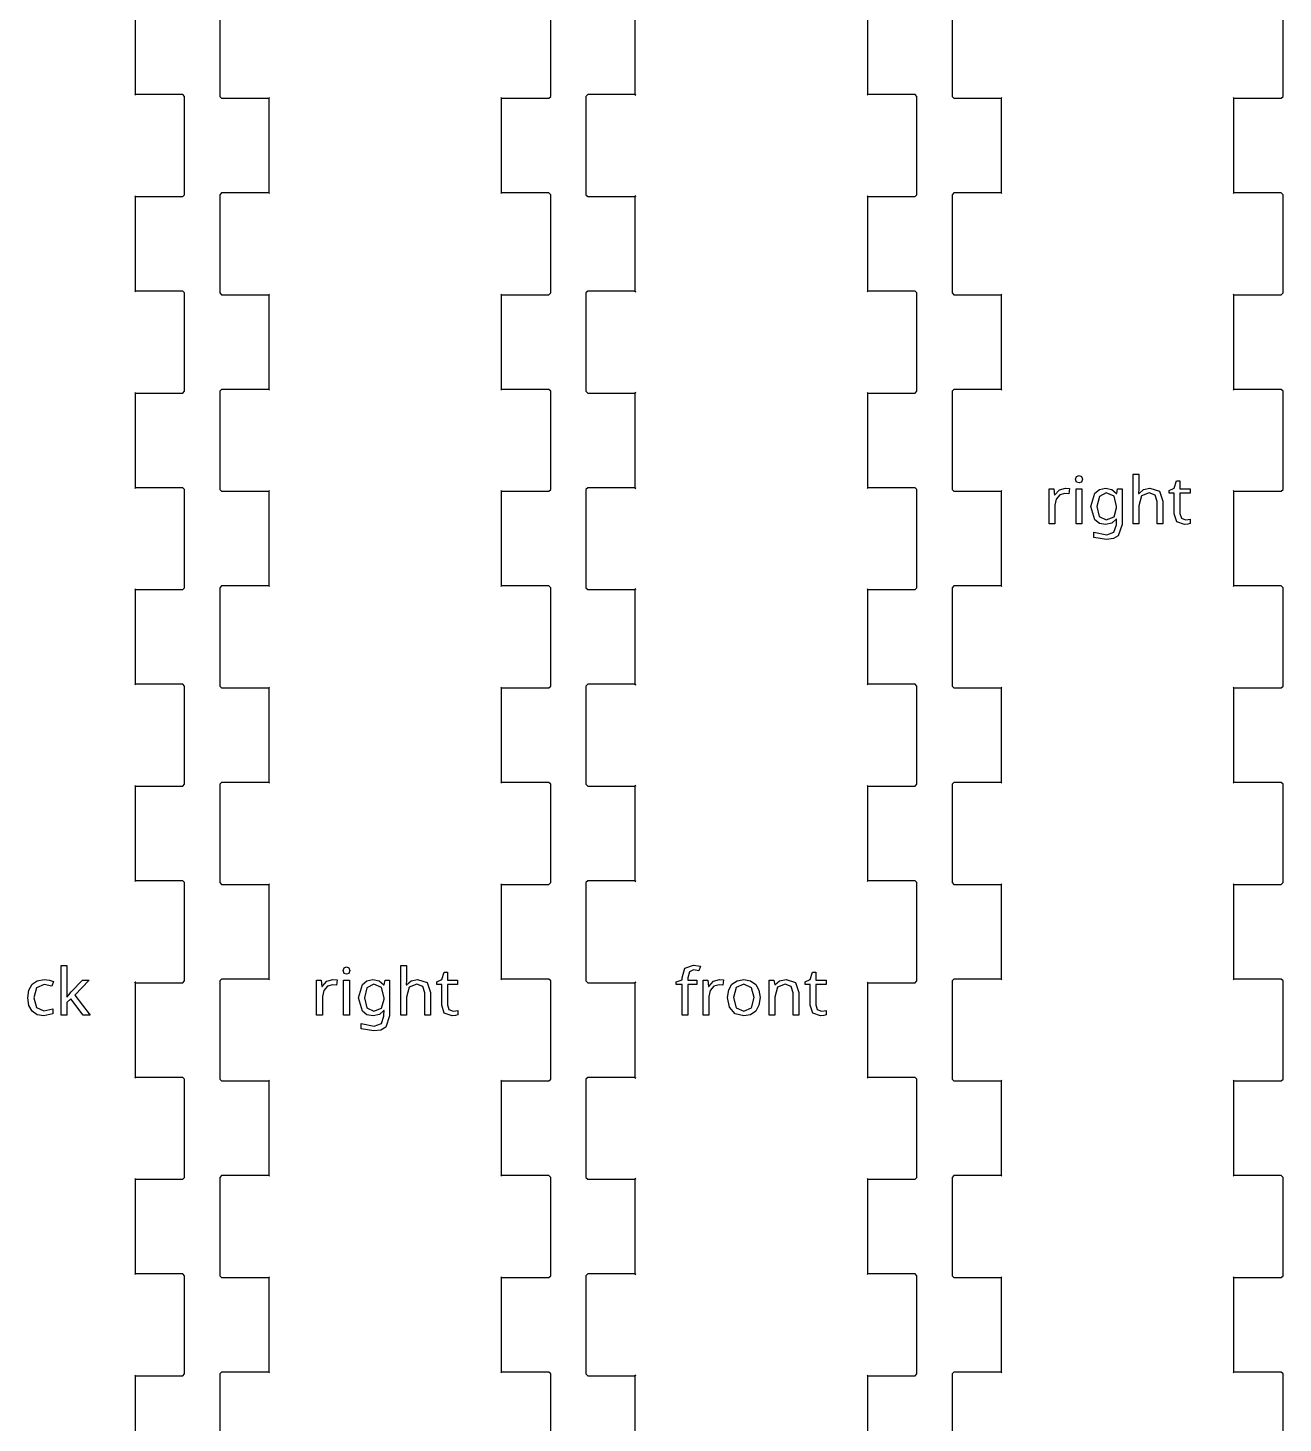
# Model space of a CAD drawing. Extents: x 9 to 592, y 22 to 392.
# Drawn here: x 381.3 to 457.9, y 221.5 to 306.7 of the extents above; entities that cross this region are included whole.
import ezdxf

# ---------------------------------------------------------------- set-up
doc = ezdxf.new("R2010")
doc.units = 0

msp = doc.modelspace()

# ---------------------------------------------------------------- linework, layer by layer
at = {"layer": 'Layer 1'}
for p, q in [((387.817, 302.596), (387.817, 308.376)), ((392.968, 308.486), (392.968, 302.486)), ((413.188, 302.486), (413.188, 308.486)), ((418.337757, 308.3756), (418.337757, 302.5956)), ((432.557756, 302.5956), (432.557756, 308.3756)), ((437.709, 308.486), (437.709, 302.486)), ((457.929, 302.486), (457.929, 308.486)), ((387.817, 302.596), (387.77575, 302.55475)), ((387.77575, 302.55475), (387.817, 302.596)), ((390.707, 302.596), (387.817, 302.596)), ((390.817, 302.486), (390.707, 302.596)), ((390.817, 296.486), (390.817, 302.486)), ((392.968, 302.486), (393.078, 302.376)), ((395.968, 302.376), (396.00925, 302.41725)), ((396.00925, 302.41725), (395.968, 302.376)), ((410.188, 302.376), (410.14675, 302.41725)), ((410.14675, 302.41725), (410.188, 302.376)), ((413.078, 302.376), (413.188, 302.486)), ((415.447756, 302.5956), (415.337756, 302.4856)), ((415.337756, 302.4856), (415.337756, 296.4856)), ((418.337757, 302.5956), (415.447756, 302.5956)), ((418.337757, 302.5956), (418.379007, 302.55435)), ((418.379007, 302.55435), (418.337757, 302.5956)), ((432.557756, 302.5956), (432.516506, 302.55435)), ((432.516506, 302.55435), (432.557756, 302.5956)), ((435.447756, 302.5956), (432.557756, 302.5956)), ((435.557756, 302.4856), (435.447756, 302.5956)), ((435.557756, 296.4856), (435.557756, 302.4856)), ((437.709, 302.486), (437.819, 302.376)), ((440.709, 302.376), (440.75025, 302.41725)), ((440.75025, 302.41725), (440.709, 302.376)), ((454.929, 302.376), (454.88775, 302.41725)), ((454.88775, 302.41725), (454.929, 302.376)), ((457.819, 302.376), (457.929, 302.486)), ((393.078, 302.376), (395.968, 302.376)), ((395.968, 302.376), (395.968, 296.596)), ((410.188, 296.596), (410.188, 302.376)), ((410.188, 302.376), (413.078, 302.376)), ((437.819, 302.376), (440.709, 302.376)), ((440.709, 302.376), (440.709, 296.596)), ((454.929, 296.596), (454.929, 302.376)), ((454.929, 302.376), (457.819, 302.376)), ((390.707, 296.376), (390.817, 296.486)), ((393.078, 296.596), (392.968, 296.486)), ((392.968, 296.486), (392.968, 290.486)), ((395.968, 296.596), (393.078, 296.596)), ((395.968, 296.596), (396.00925, 296.55475)), ((396.00925, 296.55475), (395.968, 296.596)), ((410.188, 296.596), (410.14675, 296.55475)), ((410.14675, 296.55475), (410.188, 296.596)), ((413.078, 296.596), (410.188, 296.596)), ((413.188, 296.486), (413.078, 296.596)), ((413.188, 290.486), (413.188, 296.486)), ((415.337756, 296.4856), (415.447756, 296.3756)), ((435.447756, 296.3756), (435.557756, 296.4856)), ((437.819, 296.596), (437.709, 296.486)), ((437.709, 296.486), (437.709, 290.486)), ((440.709, 296.596), (437.819, 296.596)), ((440.709, 296.596), (440.75025, 296.55475)), ((440.75025, 296.55475), (440.709, 296.596)), ((454.929, 296.596), (454.88775, 296.55475)), ((454.88775, 296.55475), (454.929, 296.596)), ((457.819, 296.596), (454.929, 296.596)), ((457.929, 296.486), (457.819, 296.596)), ((457.929, 290.486), (457.929, 296.486)), ((387.817, 296.376), (387.77575, 296.41725)), ((387.77575, 296.41725), (387.817, 296.376)), ((387.817, 290.596), (387.817, 296.376)), ((387.817, 296.376), (390.707, 296.376)), ((415.447756, 296.3756), (418.337757, 296.3756)), ((418.337757, 296.3756), (418.379007, 296.41685)), ((418.379007, 296.41685), (418.337757, 296.3756)), ((418.337757, 296.3756), (418.337757, 290.5956)), ((432.557756, 296.3756), (432.516506, 296.41685)), ((432.516506, 296.41685), (432.557756, 296.3756)), ((432.557756, 290.5956), (432.557756, 296.3756)), ((432.557756, 296.3756), (435.447756, 296.3756)), ((387.817, 290.596), (387.77575, 290.55475)), ((387.77575, 290.55475), (387.817, 290.596)), ((390.707, 290.596), (387.817, 290.596)), ((390.817, 290.486), (390.707, 290.596)), ((390.817, 284.486), (390.817, 290.486)), ((392.968, 290.486), (393.078, 290.376)), ((413.078, 290.376), (413.188, 290.486)), ((415.447756, 290.5956), (415.337756, 290.4856)), ((415.337756, 290.4856), (415.337756, 284.4856)), ((418.337757, 290.5956), (415.447756, 290.5956)), ((418.337757, 290.5956), (418.379007, 290.55435)), ((418.379007, 290.55435), (418.337757, 290.5956)), ((432.557756, 290.5956), (432.516506, 290.55435)), ((432.516506, 290.55435), (432.557756, 290.5956)), ((435.447756, 290.5956), (432.557756, 290.5956)), ((435.557756, 290.4856), (435.447756, 290.5956)), ((435.557756, 284.4856), (435.557756, 290.4856)), ((437.709, 290.486), (437.819, 290.376)), ((457.819, 290.376), (457.929, 290.486)), ((393.078, 290.376), (395.968, 290.376)), ((395.968, 290.376), (396.00925, 290.41725)), ((396.00925, 290.41725), (395.968, 290.376)), ((395.968, 290.376), (395.968, 284.596)), ((410.188, 290.376), (410.14675, 290.41725)), ((410.14675, 290.41725), (410.188, 290.376)), ((410.188, 284.596), (410.188, 290.376)), ((410.188, 290.376), (413.078, 290.376)), ((437.819, 290.376), (440.709, 290.376)), ((440.709, 290.376), (440.75025, 290.41725)), ((440.75025, 290.41725), (440.709, 290.376)), ((440.709, 290.376), (440.709, 284.596)), ((454.929, 290.376), (454.88775, 290.41725)), ((454.88775, 290.41725), (454.929, 290.376)), ((454.929, 284.596), (454.929, 290.376)), ((454.929, 290.376), (457.819, 290.376)), ((393.078, 284.596), (392.968, 284.486)), ((395.968, 284.596), (393.078, 284.596)), ((395.968, 284.596), (396.00925, 284.55475)), ((396.00925, 284.55475), (395.968, 284.596)), ((410.188, 284.596), (410.14675, 284.55475)), ((410.14675, 284.55475), (410.188, 284.596)), ((413.078, 284.596), (410.188, 284.596)), ((413.188, 284.486), (413.078, 284.596)), ((437.819, 284.596), (437.709, 284.486)), ((440.709, 284.596), (437.819, 284.596)), ((440.709, 284.596), (440.75025, 284.55475)), ((440.75025, 284.55475), (440.709, 284.596)), ((454.929, 284.596), (454.88775, 284.55475)), ((454.88775, 284.55475), (454.929, 284.596)), ((457.819, 284.596), (454.929, 284.596)), ((457.929, 284.486), (457.819, 284.596)), ((387.817, 284.376), (387.77575, 284.41725)), ((387.77575, 284.41725), (387.817, 284.376)), ((387.817, 278.596), (387.817, 284.376)), ((387.817, 284.376), (390.707, 284.376)), ((390.707, 284.376), (390.817, 284.486)), ((392.968, 284.486), (392.968, 278.486)), ((413.188, 278.486), (413.188, 284.486)), ((415.337756, 284.4856), (415.447756, 284.3756)), ((415.447756, 284.3756), (418.337757, 284.3756)), ((418.337757, 284.3756), (418.379007, 284.41685)), ((418.379007, 284.41685), (418.337757, 284.3756)), ((418.337757, 284.3756), (418.337757, 278.5956)), ((432.557756, 284.3756), (432.516506, 284.41685)), ((432.516506, 284.41685), (432.557756, 284.3756)), ((432.557756, 278.5956), (432.557756, 284.3756)), ((432.557756, 284.3756), (435.447756, 284.3756)), ((435.447756, 284.3756), (435.557756, 284.4856)), ((437.709, 284.486), (437.709, 278.486)), ((457.929, 278.486), (457.929, 284.486)), ((448.773102, 276.387719), (448.773102, 279.426781)), ((448.773102, 279.426781), (449.124664, 279.426781)), ((449.124664, 279.426781), (449.124664, 278.536156)), ((387.817, 278.596), (387.77575, 278.55475)), ((387.77575, 278.55475), (387.817, 278.596)), ((390.707, 278.596), (387.817, 278.596)), ((390.817, 278.486), (390.707, 278.596)), ((415.447756, 278.5956), (415.337756, 278.4856)), ((418.337757, 278.5956), (415.447756, 278.5956)), ((418.337757, 278.5956), (418.379007, 278.55435)), ((418.379007, 278.55435), (418.337757, 278.5956)), ((432.557756, 278.5956), (432.516506, 278.55435)), ((432.516506, 278.55435), (432.557756, 278.5956)), ((435.447756, 278.5956), (432.557756, 278.5956)), ((435.557756, 278.4856), (435.447756, 278.5956)), ((444.263336, 278.461937), (444.628571, 278.571312)), ((444.62857, 278.571312), (444.880523, 278.547875)), ((444.628571, 278.571312), (444.62857, 278.571312)), ((445.25357, 279.112328), (445.312164, 279.28225)), ((445.312164, 278.942406), (445.25357, 279.112328)), ((445.25357, 279.112328), (445.25357, 279.112328)), ((445.312164, 279.28225), (445.460602, 279.334984)), ((445.460602, 278.887719), (445.312164, 278.942406)), ((445.460602, 279.334984), (445.60318, 279.28225)), ((445.60318, 278.942406), (445.460602, 278.887719)), ((445.60318, 279.28225), (445.66568, 279.112328)), ((445.66568, 279.112328), (445.60318, 278.942406)), ((446.706695, 278.496605), (447.07193, 278.571312)), ((447.07193, 278.571312), (447.457672, 278.490258)), ((449.400055, 278.479516), (449.796539, 278.567406)), ((449.796539, 278.567406), (450.38443, 278.379906)), ((450.970367, 278.426781), (451.277008, 278.567406)), ((451.277008, 278.567406), (451.417633, 279.024437)), ((451.417633, 279.024437), (451.626617, 279.024437)), ((451.626617, 279.024437), (451.626617, 278.53225)), ((390.817, 272.486), (390.817, 278.486)), ((392.968, 278.486), (393.078, 278.376)), ((393.078, 278.376), (395.968, 278.376)), ((395.968, 278.376), (396.00925, 278.41725)), ((396.00925, 278.41725), (395.968, 278.376)), ((395.968, 278.376), (395.968, 272.596)), ((410.188, 278.376), (410.14675, 278.41725)), ((410.14675, 278.41725), (410.188, 278.376)), ((410.188, 272.596), (410.188, 278.376)), ((410.188, 278.376), (413.078, 278.376)), ((413.078, 278.376), (413.188, 278.486)), ((415.337756, 278.4856), (415.337756, 272.4856)), ((435.557756, 272.4856), (435.557756, 278.4856)), ((437.709, 278.486), (437.819, 278.376)), ((437.819, 278.376), (440.709, 278.376)), ((440.709, 278.376), (440.75025, 278.41725)), ((440.75025, 278.41725), (440.709, 278.376)), ((440.709, 278.376), (440.709, 272.596)), ((443.62857, 276.387719), (443.62857, 278.53225)), ((443.62857, 278.53225), (443.917633, 278.53225)), ((443.917633, 278.53225), (443.956696, 278.139672)), ((443.956696, 278.139672), (443.972321, 278.139672)), ((443.972321, 278.139672), (444.263336, 278.461937)), ((444.062164, 277.897484), (443.980133, 277.53225)), ((444.288727, 278.15725), (444.062164, 277.897484)), ((444.605133, 278.251), (444.288727, 278.15725)), ((444.837554, 278.223656), (444.605133, 278.251)), ((444.880523, 278.547875), (444.837554, 278.223656)), ((445.280914, 276.387719), (445.280914, 278.53225)), ((445.280914, 278.53225), (445.632477, 278.53225)), ((445.632477, 278.53225), (445.632477, 276.387719)), ((446.193023, 277.456078), (446.427398, 278.272484)), ((446.427398, 278.272484), (446.706695, 278.496605)), ((446.702789, 278.061547), (446.556305, 277.452172)), ((447.120758, 278.27639), (446.702789, 278.061547)), ((447.599273, 278.081078), (447.120758, 278.27639)), ((447.457672, 278.490258), (447.743805, 278.247094)), ((447.747711, 277.456078), (447.599273, 278.081078)), ((447.743805, 278.247094), (447.765289, 278.247094)), ((447.765289, 278.247094), (447.812164, 278.53225)), ((447.812164, 278.53225), (448.091461, 278.53225)), ((448.091461, 278.53225), (448.091461, 276.352562)), ((449.124664, 278.536156), (449.105133, 278.235375)), ((449.105133, 278.235375), (449.12857, 278.235375)), ((449.275055, 278.09475), (449.124664, 277.495141)), ((449.12857, 278.235375), (449.400055, 278.479516)), ((449.75357, 278.276391), (449.275055, 278.09475)), ((450.116852, 278.147484), (449.75357, 278.276391)), ((450.234039, 277.758812), (450.116852, 278.147484)), ((450.234039, 276.387719), (450.234039, 277.758812)), ((450.38443, 278.379906), (450.581695, 277.784203)), ((450.581695, 277.784203), (450.581695, 276.387719)), ((450.970367, 278.258812), (450.970367, 278.426781)), ((451.273102, 278.258812), (450.970367, 278.258812)), ((451.273102, 277.010766), (451.273102, 278.258812)), ((451.626617, 278.53225), (452.245758, 278.53225)), ((452.245758, 278.258812), (451.626617, 278.258812)), ((451.626617, 278.258812), (451.626617, 277.020531)), ((452.245758, 278.53225), (452.245758, 278.258812)), ((454.929, 278.376), (454.88775, 278.41725)), ((454.88775, 278.41725), (454.929, 278.376)), ((454.929, 272.596), (454.929, 278.376)), ((454.929, 278.376), (457.819, 278.376)), ((457.819, 278.376), (457.929, 278.486)), ((443.980133, 277.53225), (443.980133, 276.387719)), ((446.425445, 276.637719), (446.193023, 277.456078)), ((446.556305, 277.452172), (446.698883, 276.84475)), ((447.599273, 276.809594), (447.747711, 277.372094)), ((447.747711, 277.372094), (447.747711, 277.456078)), ((449.124664, 277.495141), (449.124664, 276.387719)), ((451.430328, 276.514184), (451.273102, 277.010766)), ((451.626617, 277.020531), (451.714508, 276.735375)), ((443.980133, 276.387719), (443.62857, 276.387719)), ((445.632477, 276.387719), (445.280914, 276.387719)), ((446.70523, 276.420922), (446.425445, 276.637719)), ((446.698883, 276.84475), (447.12857, 276.635765)), ((447.075836, 276.348656), (446.70523, 276.420922)), ((447.465484, 276.429223), (447.075836, 276.348656)), ((447.12857, 276.635766), (447.599273, 276.809594)), ((447.12857, 276.635765), (447.12857, 276.635766)), ((447.739898, 276.670922), (447.465484, 276.429223)), ((447.583648, 275.879906), (447.743805, 276.323266)), ((447.755523, 276.670922), (447.739898, 276.670922)), ((447.743805, 276.40725), (447.755523, 276.670922)), ((447.743805, 276.323266), (447.743805, 276.40725)), ((448.091461, 276.352562), (447.857086, 275.659203)), ((449.124664, 276.387719), (448.773102, 276.387719)), ((450.581695, 276.387719), (450.234039, 276.387719)), ((451.902008, 276.348656), (451.430328, 276.514184)), ((451.714508, 276.735375), (451.962555, 276.635766)), ((452.109039, 276.37014), (451.902008, 276.348656)), ((451.962555, 276.635766), (452.122711, 276.649438)), ((451.962555, 276.635766), (451.962555, 276.635766)), ((452.261383, 276.411156), (452.109039, 276.37014)), ((452.122711, 276.649438), (452.261383, 276.680688)), ((452.261383, 276.680688), (452.261383, 276.411156)), ((446.360992, 275.5635), (446.360992, 275.887719)), ((446.360992, 275.887719), (447.152008, 275.71975)), ((447.132477, 275.426781), (446.360992, 275.5635)), ((447.559723, 275.484887), (447.132477, 275.426781)), ((447.152008, 275.71975), (447.583648, 275.879906)), ((447.857086, 275.659203), (447.559723, 275.484887)), ((393.078, 272.596), (392.968, 272.486)), ((395.968, 272.596), (393.078, 272.596)), ((395.968, 272.596), (396.00925, 272.55475)), ((396.00925, 272.55475), (395.968, 272.596)), ((410.188, 272.596), (410.14675, 272.55475)), ((410.14675, 272.55475), (410.188, 272.596)), ((413.078, 272.596), (410.188, 272.596)), ((413.188, 272.486), (413.078, 272.596)), ((437.819, 272.596), (437.709, 272.486)), ((440.709, 272.596), (437.819, 272.596)), ((440.709, 272.596), (440.75025, 272.55475)), ((440.75025, 272.55475), (440.709, 272.596)), ((454.929, 272.596), (454.88775, 272.55475)), ((454.88775, 272.55475), (454.929, 272.596)), ((457.819, 272.596), (454.929, 272.596)), ((457.929, 272.486), (457.819, 272.596)), ((387.817, 272.376), (387.77575, 272.41725)), ((387.77575, 272.41725), (387.817, 272.376)), ((387.817, 266.596), (387.817, 272.376)), ((387.817, 272.376), (390.707, 272.376)), ((390.707, 272.376), (390.817, 272.486)), ((392.968, 272.486), (392.968, 266.486)), ((413.188, 266.486), (413.188, 272.486)), ((415.337756, 272.4856), (415.447756, 272.3756)), ((415.447756, 272.3756), (418.337757, 272.3756)), ((418.337757, 272.3756), (418.379007, 272.41685)), ((418.379007, 272.41685), (418.337757, 272.3756)), ((418.337757, 272.3756), (418.337757, 266.5956)), ((432.557756, 272.3756), (432.516506, 272.41685)), ((432.516506, 272.41685), (432.557756, 272.3756)), ((432.557756, 266.5956), (432.557756, 272.3756)), ((432.557756, 272.3756), (435.447756, 272.3756)), ((435.447756, 272.3756), (435.557756, 272.4856)), ((437.709, 272.486), (437.709, 266.486)), ((457.929, 266.486), (457.929, 272.486)), ((387.817, 266.596), (387.77575, 266.55475)), ((387.77575, 266.55475), (387.817, 266.596)), ((390.707, 266.596), (387.817, 266.596)), ((390.817, 266.486), (390.707, 266.596)), ((390.817, 260.486), (390.817, 266.486)), ((392.968, 266.486), (393.078, 266.376)), ((393.078, 266.376), (395.968, 266.376)), ((395.968, 266.376), (396.00925, 266.41725)), ((396.00925, 266.41725), (395.968, 266.376)), ((395.968, 266.376), (395.968, 260.596)), ((410.188, 266.376), (410.14675, 266.41725)), ((410.14675, 266.41725), (410.188, 266.376)), ((410.188, 260.596), (410.188, 266.376)), ((410.188, 266.376), (413.078, 266.376)), ((413.078, 266.376), (413.188, 266.486)), ((415.447756, 266.5956), (415.337756, 266.4856)), ((415.337756, 266.4856), (415.337756, 260.4856)), ((418.337757, 266.5956), (415.447756, 266.5956)), ((418.337757, 266.5956), (418.379007, 266.55435)), ((418.379007, 266.55435), (418.337757, 266.5956)), ((432.557756, 266.5956), (432.516506, 266.55435)), ((432.516506, 266.55435), (432.557756, 266.5956)), ((435.447756, 266.5956), (432.557756, 266.5956)), ((435.557756, 266.4856), (435.447756, 266.5956)), ((435.557756, 260.4856), (435.557756, 266.4856)), ((437.709, 266.486), (437.819, 266.376)), ((437.819, 266.376), (440.709, 266.376)), ((440.709, 266.376), (440.75025, 266.41725)), ((440.75025, 266.41725), (440.709, 266.376)), ((440.709, 266.376), (440.709, 260.596)), ((454.929, 266.376), (454.88775, 266.41725)), ((454.88775, 266.41725), (454.929, 266.376)), ((454.929, 260.596), (454.929, 266.376)), ((454.929, 266.376), (457.819, 266.376)), ((457.819, 266.376), (457.929, 266.486)), ((387.817, 260.376), (387.77575, 260.41725)), ((387.77575, 260.41725), (387.817, 260.376)), ((387.817, 254.596), (387.817, 260.376)), ((387.817, 260.376), (390.707, 260.376)), ((390.707, 260.376), (390.817, 260.486)), ((393.078, 260.596), (392.968, 260.486)), ((392.968, 260.486), (392.968, 254.486)), ((395.968, 260.596), (393.078, 260.596)), ((395.968, 260.596), (396.00925, 260.55475)), ((396.00925, 260.55475), (395.968, 260.596)), ((410.188, 260.596), (410.14675, 260.55475)), ((410.14675, 260.55475), (410.188, 260.596)), ((413.078, 260.596), (410.188, 260.596)), ((413.188, 260.486), (413.078, 260.596)), ((413.188, 254.486), (413.188, 260.486)), ((415.337756, 260.4856), (415.447756, 260.3756)), ((415.447756, 260.3756), (418.337757, 260.3756)), ((418.337757, 260.3756), (418.379007, 260.41685)), ((418.379007, 260.41685), (418.337757, 260.3756)), ((418.337757, 260.3756), (418.337757, 254.5956)), ((432.557756, 260.3756), (432.516506, 260.41685)), ((432.516506, 260.41685), (432.557756, 260.3756)), ((432.557756, 254.5956), (432.557756, 260.3756)), ((432.557756, 260.3756), (435.447756, 260.3756)), ((435.447756, 260.3756), (435.557756, 260.4856)), ((437.819, 260.596), (437.709, 260.486)), ((437.709, 260.486), (437.709, 254.486)), ((440.709, 260.596), (437.819, 260.596)), ((440.709, 260.596), (440.75025, 260.55475)), ((440.75025, 260.55475), (440.709, 260.596)), ((454.929, 260.596), (454.88775, 260.55475)), ((454.88775, 260.55475), (454.929, 260.596)), ((457.819, 260.596), (454.929, 260.596)), ((457.929, 260.486), (457.819, 260.596)), ((457.929, 254.486), (457.929, 260.486)), ((387.817, 254.596), (387.77575, 254.55475)), ((387.77575, 254.55475), (387.817, 254.596)), ((390.707, 254.596), (387.817, 254.596)), ((390.817, 254.486), (390.707, 254.596)), ((390.817, 248.486), (390.817, 254.486)), ((392.968, 254.486), (393.078, 254.376)), ((393.078, 254.376), (395.968, 254.376)), ((395.968, 254.376), (396.00925, 254.41725)), ((396.00925, 254.41725), (395.968, 254.376)), ((395.968, 254.376), (395.968, 248.596)), ((410.188, 254.376), (410.14675, 254.41725)), ((410.14675, 254.41725), (410.188, 254.376)), ((410.188, 248.596), (410.188, 254.376)), ((410.188, 254.376), (413.078, 254.376)), ((413.078, 254.376), (413.188, 254.486)), ((415.447756, 254.5956), (415.337756, 254.4856)), ((415.337756, 254.4856), (415.337756, 248.4856)), ((418.337757, 254.5956), (415.447756, 254.5956)), ((418.337757, 254.5956), (418.379007, 254.55435)), ((418.379007, 254.55435), (418.337757, 254.5956)), ((432.557756, 254.5956), (432.516506, 254.55435)), ((432.516506, 254.55435), (432.557756, 254.5956)), ((435.447756, 254.5956), (432.557756, 254.5956)), ((435.557756, 254.4856), (435.447756, 254.5956)), ((435.557756, 248.4856), (435.557756, 254.4856)), ((437.709, 254.486), (437.819, 254.376)), ((437.819, 254.376), (440.709, 254.376)), ((440.709, 254.376), (440.75025, 254.41725)), ((440.75025, 254.41725), (440.709, 254.376)), ((440.709, 254.376), (440.709, 248.596)), ((454.929, 254.376), (454.88775, 254.41725)), ((454.88775, 254.41725), (454.929, 254.376)), ((454.929, 248.596), (454.929, 254.376)), ((454.929, 254.376), (457.819, 254.376)), ((457.819, 254.376), (457.929, 254.486)), ((383.290984, 246.387719), (383.290984, 249.426781)), ((383.290984, 249.426781), (383.638641, 249.426781)), ((383.638641, 249.426781), (383.638641, 247.838891)), ((400.51257, 249.112328), (400.571164, 249.28225)), ((400.571164, 248.942406), (400.51257, 249.112328)), ((400.51257, 249.112328), (400.51257, 249.112328)), ((400.571164, 249.28225), (400.719602, 249.334984)), ((400.719602, 248.887719), (400.571164, 248.942406)), ((400.719602, 249.334984), (400.86218, 249.28225)), ((400.86218, 248.942406), (400.719602, 248.887719)), ((400.86218, 249.28225), (400.92468, 249.112328)), ((400.92468, 249.112328), (400.86218, 248.942406)), ((404.032102, 246.387719), (404.032102, 249.426781)), ((404.032102, 249.426781), (404.383664, 249.426781)), ((404.383664, 249.426781), (404.383664, 248.536156)), ((406.536008, 248.567406), (406.676633, 249.024438)), ((406.676633, 249.024438), (406.885617, 249.024438)), ((406.885617, 249.024438), (406.885617, 248.53225)), ((421.220218, 248.66662), (421.39014, 249.25255)), ((421.39014, 249.25255), (421.917484, 249.44787)), ((421.657718, 249.0416), (421.571778, 248.6705)), ((421.92139, 249.15878), (421.657718, 249.0416)), ((421.917484, 249.44787), (422.333499, 249.37557)), ((422.239749, 249.10018), (421.92139, 249.15878)), ((422.333499, 249.37557), (422.239749, 249.10018)), ((429.038577, 248.56699), (429.179202, 249.02402)), ((429.179202, 249.02402), (429.388187, 249.02402)), ((429.388187, 249.02402), (429.388187, 248.53183)), ((381.251922, 247.448266), (381.316863, 247.925316)), ((381.316863, 247.925316), (381.511687, 248.278344)), ((381.511687, 248.278344), (381.828582, 248.49807)), ((381.7695, 248.059594), (381.615203, 247.452172)), ((382.248016, 248.264672), (381.7695, 248.059594)), ((381.828582, 248.49807), (382.255828, 248.571313)), ((382.710906, 248.163109), (382.248016, 248.264672)), ((382.255828, 248.571313), (382.564422, 248.538109)), ((382.564422, 248.538109), (382.818328, 248.456078)), ((382.818328, 248.456078), (382.710906, 248.163109)), ((383.8945, 247.807641), (384.580047, 248.53225)), ((384.990203, 248.53225), (384.123016, 247.616234)), ((384.580047, 248.53225), (384.990203, 248.53225)), ((387.817, 248.376), (387.77575, 248.41725)), ((387.77575, 248.41725), (387.817, 248.376)), ((387.817, 242.596), (387.817, 248.376)), ((387.817, 248.376), (390.707, 248.376)), ((390.707, 248.376), (390.817, 248.486)), ((393.078, 248.596), (392.968, 248.486)), ((392.968, 248.486), (392.968, 242.486)), ((395.968, 248.596), (393.078, 248.596)), ((395.968, 248.596), (396.00925, 248.55475)), ((396.00925, 248.55475), (395.968, 248.596)), ((398.88757, 246.387719), (398.88757, 248.53225)), ((398.88757, 248.53225), (399.176633, 248.53225)), ((399.176633, 248.53225), (399.215696, 248.139672)), ((399.215696, 248.139672), (399.231321, 248.139672)), ((399.231321, 248.139672), (399.522336, 248.461938)), ((399.321164, 247.897484), (399.239133, 247.53225)), ((399.547727, 248.15725), (399.321164, 247.897484)), ((399.522336, 248.461938), (399.887571, 248.571313)), ((399.864133, 248.251), (399.547727, 248.15725)), ((400.096554, 248.223656), (399.864133, 248.251)), ((399.88757, 248.571313), (400.139523, 248.547875)), ((399.887571, 248.571313), (399.88757, 248.571313)), ((400.139523, 248.547875), (400.096554, 248.223656)), ((400.539914, 246.387719), (400.539914, 248.53225)), ((400.539914, 248.53225), (400.891477, 248.53225)), ((400.891477, 248.53225), (400.891477, 246.387719)), ((401.452023, 247.456078), (401.686398, 248.272484)), ((401.686398, 248.272484), (401.965695, 248.496605)), ((401.961789, 248.061547), (401.815305, 247.452172)), ((402.379758, 248.27639), (401.961789, 248.061547)), ((401.965695, 248.496605), (402.33093, 248.571313)), ((402.33093, 248.571313), (402.716672, 248.490258)), ((402.858273, 248.081078), (402.379758, 248.27639)), ((402.716672, 248.490258), (403.002805, 248.247094)), ((403.006711, 247.456078), (402.858273, 248.081078)), ((403.002805, 248.247094), (403.024289, 248.247094)), ((403.024289, 248.247094), (403.071164, 248.53225)), ((403.071164, 248.53225), (403.350461, 248.53225)), ((403.350461, 248.53225), (403.350461, 246.352563)), ((404.383664, 248.536156), (404.364133, 248.235375)), ((404.364133, 248.235375), (404.38757, 248.235375)), ((404.534055, 248.09475), (404.383664, 247.495141)), ((404.38757, 248.235375), (404.659054, 248.479516)), ((405.01257, 248.276391), (404.534055, 248.09475)), ((404.659054, 248.479516), (405.055539, 248.567406)), ((405.375852, 248.147484), (405.01257, 248.276391)), ((405.055539, 248.567406), (405.643429, 248.379906)), ((405.493039, 247.758813), (405.375852, 248.147484)), ((405.643429, 248.379906), (405.840695, 247.784203)), ((406.229367, 248.426781), (406.536008, 248.567406)), ((406.229367, 248.258813), (406.229367, 248.426781)), ((406.532102, 248.258813), (406.229367, 248.258813)), ((406.532102, 247.010766), (406.532102, 248.258813)), ((406.885617, 248.53225), (407.504758, 248.53225)), ((407.504758, 248.258813), (406.885617, 248.258813)), ((406.885617, 248.258813), (406.885617, 247.020531)), ((407.504758, 248.53225), (407.504758, 248.258813)), ((410.188, 248.596), (410.14675, 248.55475)), ((410.14675, 248.55475), (410.188, 248.596)), ((413.078, 248.596), (410.188, 248.596)), ((413.188, 248.486), (413.078, 248.596)), ((413.188, 242.486), (413.188, 248.486)), ((415.337756, 248.4856), (415.447756, 248.3756)), ((415.447756, 248.3756), (418.337757, 248.3756)), ((418.337757, 248.3756), (418.379007, 248.41685)), ((418.379007, 248.41685), (418.337757, 248.3756)), ((418.337757, 248.3756), (418.337757, 242.5956)), ((420.845218, 248.42248), (421.220218, 248.54357)), ((420.845218, 248.25841), (420.845218, 248.42248)), ((421.220218, 248.25841), (420.845218, 248.25841)), ((421.220218, 248.54357), (421.220218, 248.66662)), ((421.220218, 246.38732), (421.220218, 248.25841)), ((421.571778, 248.6705), (421.571778, 248.53183)), ((421.571778, 248.53183), (422.112794, 248.53183)), ((422.112796, 248.25841), (421.57178, 248.25841)), ((421.57178, 248.25841), (421.57178, 246.38732)), ((422.112794, 248.53183), (422.112796, 248.25841)), ((422.501469, 246.38736), (422.501469, 248.53189)), ((422.501469, 248.53189), (422.790531, 248.53189)), ((422.790531, 248.53189), (422.829591, 248.13931)), ((422.829591, 248.13931), (422.845221, 248.13931)), ((422.845221, 248.13931), (423.136237, 248.46158)), ((422.935061, 247.89713), (422.853031, 247.53189)), ((423.161623, 248.15689), (422.935061, 247.89713)), ((423.136237, 248.46158), (423.501471, 248.57095)), ((423.478029, 248.25059), (423.161623, 248.15689)), ((423.710451, 248.22329), (423.478029, 248.25059)), ((423.501471, 248.57095), (423.501468, 248.57091)), ((423.501468, 248.57091), (423.753421, 248.54751)), ((423.753421, 248.54751), (423.710451, 248.22329)), ((423.995609, 247.46349), (424.061038, 247.928822)), ((424.061038, 247.928822), (424.257327, 248.27794)), ((424.257327, 248.27794), (424.57178, 248.497667)), ((424.514652, 248.072865), (424.35889, 247.46349)), ((424.981937, 248.27599), (424.514652, 248.072865)), ((424.57178, 248.497667), (424.991702, 248.57091)), ((425.45264, 248.07091), (424.981937, 248.27599)), ((424.991702, 248.57091), (425.397952, 248.496205)), ((425.397952, 248.496205), (425.710452, 248.27209)), ((425.614749, 247.46349), (425.45264, 248.07091)), ((425.710452, 248.27209), (425.911136, 247.9215)), ((425.911136, 247.9215), (425.97803, 247.46349)), ((426.534671, 246.38732), (426.534671, 248.53185)), ((426.534671, 248.53185), (426.817874, 248.53185)), ((426.817874, 248.53185), (426.870614, 248.23888)), ((426.870614, 248.23888), (426.890144, 248.23888)), ((427.034671, 248.0924), (426.886234, 247.49865)), ((426.890144, 248.23888), (427.169441, 248.48302)), ((427.51514, 248.27599), (427.034671, 248.0924)), ((427.169441, 248.48302), (427.565925, 248.57092)), ((427.878421, 248.14709), (427.51514, 248.27599)), ((427.565925, 248.57092), (428.151863, 248.37952)), ((427.995609, 247.75841), (427.878421, 248.14709)), ((428.151863, 248.37952), (428.343269, 247.78381)), ((428.731937, 248.42636), (429.038577, 248.56699)), ((428.731937, 248.25839), (428.731937, 248.42636)), ((429.034671, 248.25839), (428.731937, 248.25839)), ((429.034671, 247.01035), (429.034671, 248.25839)), ((429.388187, 248.53183), (430.007327, 248.53183)), ((430.007327, 248.25839), (429.388187, 248.25839)), ((429.388187, 248.25839), (429.388187, 247.02011)), ((430.007327, 248.53183), (430.007327, 248.25839)), ((432.557756, 248.3756), (432.516506, 248.41685)), ((432.516506, 248.41685), (432.557756, 248.3756)), ((432.557756, 242.5956), (432.557756, 248.3756)), ((432.557756, 248.3756), (435.447756, 248.3756)), ((435.447756, 248.3756), (435.557756, 248.4856)), ((437.819, 248.596), (437.709, 248.486)), ((437.709, 248.486), (437.709, 242.486)), ((440.709, 248.596), (437.819, 248.596)), ((440.709, 248.596), (440.75025, 248.55475)), ((440.75025, 248.55475), (440.709, 248.596)), ((454.929, 248.596), (454.88775, 248.55475)), ((454.88775, 248.55475), (454.929, 248.596)), ((457.819, 248.596), (454.929, 248.596)), ((457.929, 248.486), (457.819, 248.596)), ((457.929, 242.486), (457.929, 248.486)), ((381.316375, 246.978539), (381.251922, 247.448266)), ((381.615203, 247.452172), (381.7695, 246.856469)), ((383.638641, 247.838891), (383.623016, 247.491234)), ((383.623016, 247.491234), (383.638641, 247.491234)), ((383.638641, 247.491234), (383.757781, 247.643578)), ((383.882781, 247.387719), (383.638641, 247.174828)), ((383.638641, 247.174828), (383.638641, 246.387719)), ((383.757781, 247.643578), (383.8945, 247.807641)), ((384.626922, 246.387719), (383.882781, 247.387719)), ((384.123016, 247.616234), (385.05075, 246.387719)), ((399.239133, 247.53225), (399.239133, 246.387719)), ((401.684445, 246.637719), (401.452023, 247.456078)), ((401.815305, 247.452172), (401.957883, 246.84475)), ((402.858273, 246.809594), (403.006711, 247.372094)), ((403.006711, 247.372094), (403.006711, 247.456078)), ((404.383664, 247.495141), (404.383664, 246.387719)), ((405.493039, 246.387719), (405.493039, 247.758813)), ((405.840695, 247.784203), (405.840695, 246.387719)), ((422.853031, 247.53189), (422.853031, 246.38736)), ((424.116702, 246.87365), (423.995609, 247.46349)), ((424.35889, 247.46349), (424.517093, 246.84826)), ((424.35889, 247.46349), (424.35889, 247.46349)), ((425.454593, 246.84826), (425.614749, 247.46349)), ((425.97803, 247.46349), (425.911624, 246.995717)), ((425.97803, 247.46349), (425.97803, 247.46349)), ((426.886234, 247.49865), (426.886234, 246.38732)), ((427.995609, 246.38732), (427.995609, 247.75841)), ((428.343269, 247.78381), (428.343269, 246.38733)), ((381.509734, 246.631859), (381.316375, 246.978539)), ((381.818816, 246.419457), (381.509734, 246.631859)), ((381.7695, 246.856469), (382.226531, 246.651391)), ((382.230437, 246.348656), (381.818816, 246.419457)), ((382.226531, 246.651391), (382.783172, 246.776391)), ((382.783172, 246.463891), (382.230437, 246.348656)), ((382.230437, 246.348656), (382.230437, 246.348656)), ((382.783172, 246.776391), (382.783172, 246.463891)), ((383.638641, 246.387719), (383.290984, 246.387719)), ((385.05075, 246.387719), (384.626922, 246.387719)), ((399.239133, 246.387719), (398.88757, 246.387719)), ((400.891477, 246.387719), (400.539914, 246.387719)), ((401.96423, 246.420922), (401.684445, 246.637719)), ((401.957883, 246.84475), (402.38757, 246.635765)), ((402.334836, 246.348656), (401.96423, 246.420922)), ((402.724484, 246.429223), (402.334836, 246.348656)), ((402.38757, 246.635766), (402.858273, 246.809594)), ((402.38757, 246.635765), (402.38757, 246.635766)), ((402.998898, 246.670922), (402.724484, 246.429223)), ((402.842648, 245.879906), (403.002805, 246.323266)), ((403.014523, 246.670922), (402.998898, 246.670922)), ((403.002805, 246.40725), (403.014523, 246.670922)), ((403.002805, 246.323266), (403.002805, 246.40725)), ((403.350461, 246.352563), (403.116086, 245.659203)), ((404.383664, 246.387719), (404.032102, 246.387719)), ((405.840695, 246.387719), (405.493039, 246.387719)), ((406.689328, 246.514184), (406.532102, 247.010766)), ((407.161008, 246.348656), (406.689328, 246.514184)), ((406.885617, 247.020531), (406.973508, 246.735375)), ((406.973508, 246.735375), (407.221555, 246.635766)), ((407.368039, 246.37014), (407.161008, 246.348656)), ((407.221555, 246.635766), (407.381711, 246.649438)), ((407.221555, 246.635766), (407.221555, 246.635766)), ((407.520383, 246.411156), (407.368039, 246.37014)), ((407.381711, 246.649438), (407.520383, 246.680688)), ((407.520383, 246.680688), (407.520383, 246.411156)), ((421.57178, 246.38732), (421.220218, 246.38732)), ((422.853031, 246.38736), (422.501469, 246.38736)), ((424.462405, 246.48302), (424.116702, 246.87365)), ((424.97803, 246.34826), (424.462405, 246.48302)), ((424.517093, 246.84826), (424.987796, 246.63927)), ((425.395999, 246.42199), (424.97803, 246.34826)), ((424.987796, 246.63927), (425.454593, 246.84826)), ((425.712405, 246.64318), (425.395999, 246.42199)), ((425.911624, 246.995717), (425.712405, 246.64318)), ((426.886234, 246.38732), (426.534671, 246.38732)), ((428.343269, 246.38733), (427.995609, 246.38732)), ((429.191897, 246.513768), (429.034671, 247.01035)), ((429.663577, 246.34824), (429.191897, 246.513768)), ((429.388187, 247.02011), (429.476077, 246.73496)), ((429.476077, 246.73496), (429.724124, 246.63536)), ((429.870609, 246.36974), (429.663577, 246.34824)), ((429.724124, 246.63537), (429.88428, 246.64907)), ((429.724124, 246.63536), (429.724124, 246.63537)), ((430.022952, 246.41074), (429.870609, 246.36974)), ((429.88428, 246.64907), (430.022952, 246.68027)), ((430.022952, 246.68027), (430.022952, 246.41074)), ((401.619992, 245.5635), (401.619992, 245.887719)), ((401.619992, 245.887719), (402.411008, 245.71975)), ((402.391477, 245.426781), (401.619992, 245.5635)), ((402.818723, 245.484887), (402.391477, 245.426781)), ((402.411008, 245.71975), (402.842648, 245.879906)), ((403.116086, 245.659203), (402.818723, 245.484887)), ((387.817, 242.596), (387.77575, 242.55475)), ((387.77575, 242.55475), (387.817, 242.596)), ((390.707, 242.596), (387.817, 242.596)), ((390.817, 242.486), (390.707, 242.596)), ((390.817, 236.486), (390.817, 242.486)), ((392.968, 242.486), (393.078, 242.376)), ((393.078, 242.376), (395.968, 242.376)), ((395.968, 242.376), (396.00925, 242.41725)), ((396.00925, 242.41725), (395.968, 242.376)), ((395.968, 242.376), (395.968, 236.596)), ((410.188, 242.376), (410.14675, 242.41725)), ((410.14675, 242.41725), (410.188, 242.376)), ((410.188, 236.596), (410.188, 242.376)), ((410.188, 242.376), (413.078, 242.376)), ((413.078, 242.376), (413.188, 242.486)), ((415.447756, 242.5956), (415.337756, 242.4856)), ((415.337756, 242.4856), (415.337756, 236.4856)), ((418.337757, 242.5956), (415.447756, 242.5956)), ((418.337757, 242.5956), (418.379007, 242.55435)), ((418.379007, 242.55435), (418.337757, 242.5956)), ((432.557756, 242.5956), (432.516506, 242.55435)), ((432.516506, 242.55435), (432.557756, 242.5956)), ((435.447756, 242.5956), (432.557756, 242.5956)), ((435.557756, 242.4856), (435.447756, 242.5956)), ((435.557756, 236.4856), (435.557756, 242.4856)), ((437.709, 242.486), (437.819, 242.376)), ((437.819, 242.376), (440.709, 242.376)), ((440.709, 242.376), (440.75025, 242.41725)), ((440.75025, 242.41725), (440.709, 242.376)), ((440.709, 242.376), (440.709, 236.596)), ((454.929, 242.376), (454.88775, 242.41725)), ((454.88775, 242.41725), (454.929, 242.376)), ((454.929, 236.596), (454.929, 242.376)), ((454.929, 242.376), (457.819, 242.376)), ((457.819, 242.376), (457.929, 242.486)), ((387.817, 236.376), (387.77575, 236.41725)), ((387.77575, 236.41725), (387.817, 236.376)), ((387.817, 230.596), (387.817, 236.376)), ((387.817, 236.376), (390.707, 236.376)), ((390.707, 236.376), (390.817, 236.486)), ((393.078, 236.596), (392.968, 236.486)), ((392.968, 236.486), (392.968, 230.486)), ((395.968, 236.596), (393.078, 236.596)), ((395.968, 236.596), (396.00925, 236.55475)), ((396.00925, 236.55475), (395.968, 236.596)), ((410.188, 236.596), (410.14675, 236.55475)), ((410.14675, 236.55475), (410.188, 236.596)), ((413.078, 236.596), (410.188, 236.596)), ((413.188, 236.486), (413.078, 236.596)), ((413.188, 230.486), (413.188, 236.486)), ((415.337756, 236.4856), (415.447756, 236.3756)), ((415.447756, 236.3756), (418.337757, 236.3756)), ((418.337757, 236.3756), (418.379007, 236.41685)), ((418.379007, 236.41685), (418.337757, 236.3756)), ((418.337757, 236.3756), (418.337757, 230.5956)), ((432.557756, 236.3756), (432.516506, 236.41685)), ((432.516506, 236.41685), (432.557756, 236.3756)), ((432.557756, 230.5956), (432.557756, 236.3756)), ((432.557756, 236.3756), (435.447756, 236.3756)), ((435.447756, 236.3756), (435.557756, 236.4856)), ((437.819, 236.596), (437.709, 236.486)), ((437.709, 236.486), (437.709, 230.486)), ((440.709, 236.596), (437.819, 236.596)), ((440.709, 236.596), (440.75025, 236.55475)), ((440.75025, 236.55475), (440.709, 236.596)), ((454.929, 236.596), (454.88775, 236.55475)), ((454.88775, 236.55475), (454.929, 236.596)), ((457.819, 236.596), (454.929, 236.596)), ((457.929, 236.486), (457.819, 236.596)), ((457.929, 230.486), (457.929, 236.486)), ((387.817, 230.596), (387.77575, 230.55475)), ((387.77575, 230.55475), (387.817, 230.596)), ((390.707, 230.596), (387.817, 230.596)), ((390.817, 230.486), (390.707, 230.596)), ((390.817, 224.486), (390.817, 230.486)), ((392.968, 230.486), (393.078, 230.376)), ((393.078, 230.376), (395.968, 230.376)), ((395.968, 230.376), (396.00925, 230.41725)), ((396.00925, 230.41725), (395.968, 230.376)), ((395.968, 230.376), (395.968, 224.596)), ((410.188, 230.376), (410.14675, 230.41725)), ((410.14675, 230.41725), (410.188, 230.376)), ((410.188, 224.596), (410.188, 230.376)), ((410.188, 230.376), (413.078, 230.376)), ((413.078, 230.376), (413.188, 230.486)), ((415.447756, 230.5956), (415.337756, 230.4856)), ((415.337756, 230.4856), (415.337756, 224.4856)), ((418.337757, 230.5956), (415.447756, 230.5956)), ((418.337757, 230.5956), (418.379007, 230.55435)), ((418.379007, 230.55435), (418.337757, 230.5956)), ((432.557756, 230.5956), (432.516506, 230.55435)), ((432.516506, 230.55435), (432.557756, 230.5956)), ((435.447756, 230.5956), (432.557756, 230.5956)), ((435.557756, 230.4856), (435.447756, 230.5956)), ((435.557756, 224.4856), (435.557756, 230.4856)), ((437.709, 230.486), (437.819, 230.376)), ((437.819, 230.376), (440.709, 230.376)), ((440.709, 230.376), (440.75025, 230.41725)), ((440.75025, 230.41725), (440.709, 230.376)), ((440.709, 230.376), (440.709, 224.596)), ((454.929, 230.376), (454.88775, 230.41725)), ((454.88775, 230.41725), (454.929, 230.376)), ((454.929, 224.596), (454.929, 230.376)), ((454.929, 230.376), (457.819, 230.376)), ((457.819, 230.376), (457.929, 230.486)), ((387.817, 224.376), (387.77575, 224.41725)), ((387.77575, 224.41725), (387.817, 224.376)), ((387.817, 218.596), (387.817, 224.376)), ((387.817, 224.376), (390.707, 224.376)), ((390.707, 224.376), (390.817, 224.486)), ((393.078, 224.596), (392.968, 224.486)), ((392.968, 224.486), (392.968, 218.486)), ((395.968, 224.596), (393.078, 224.596)), ((395.968, 224.596), (396.00925, 224.55475)), ((396.00925, 224.55475), (395.968, 224.596)), ((410.188, 224.596), (410.14675, 224.55475)), ((410.14675, 224.55475), (410.188, 224.596)), ((413.078, 224.596), (410.188, 224.596)), ((413.188, 224.486), (413.078, 224.596)), ((413.188, 218.486), (413.188, 224.486)), ((415.337756, 224.4856), (415.447756, 224.3756)), ((415.447756, 224.3756), (418.337757, 224.3756)), ((418.337757, 224.3756), (418.379007, 224.41685)), ((418.379007, 224.41685), (418.337757, 224.3756)), ((418.337757, 224.3756), (418.337757, 218.5956)), ((432.557756, 224.3756), (432.516506, 224.41685)), ((432.516506, 224.41685), (432.557756, 224.3756)), ((432.557756, 218.5956), (432.557756, 224.3756)), ((432.557756, 224.3756), (435.447756, 224.3756)), ((435.447756, 224.3756), (435.557756, 224.4856)), ((437.819, 224.596), (437.709, 224.486)), ((437.709, 224.486), (437.709, 218.486)), ((440.709, 224.596), (437.819, 224.596)), ((440.709, 224.596), (440.75025, 224.55475)), ((440.75025, 224.55475), (440.709, 224.596)), ((454.929, 224.596), (454.88775, 224.55475)), ((454.88775, 224.55475), (454.929, 224.596)), ((457.819, 224.596), (454.929, 224.596)), ((457.929, 224.486), (457.819, 224.596)), ((457.929, 218.486), (457.929, 224.486))]:
    msp.add_line(p, q, dxfattribs=at)

doc.saveas('drawing.dxf')
